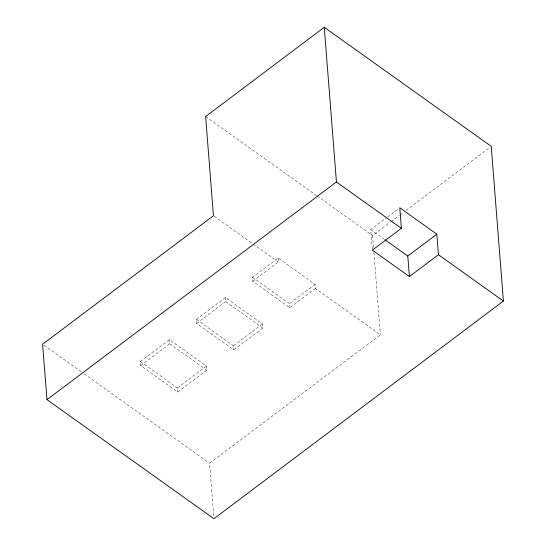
<?xml version="1.0" encoding="UTF-8"?>
<svg xmlns="http://www.w3.org/2000/svg" width="546" height="546" viewBox="0 0 546 546"><rect width="100%" height="100%" fill="white"/><g stroke="black" fill="none" stroke-linecap="round" stroke-linejoin="round"><path stroke-width="0.41" stroke-dasharray="2.73 2.05" d="M140.356 361.507L169.39 339.673L206.449 366.093L206.77 370.202L177.73 392.035L140.677 365.615L140.356 361.507L177.409 387.933L177.73 392.035M196.389 319.376L225.43 297.536L262.49 323.962L262.81 328.071L233.77 349.904L196.717 323.478L196.389 319.376L233.449 345.795L233.77 349.904M315.445 288.493L289.81 307.767L252.75 281.347L252.429 277.238L278.064 257.965L315.124 284.384L315.445 288.493L380.398 334.807L209.562 463.254L213.793 517.021M140.677 365.615L169.717 343.782L169.39 339.673M196.717 323.478L225.757 301.645L225.43 297.536M252.75 281.347L278.392 262.066L278.064 257.965M372.29 249.324L370.734 229.607L386.943 217.424M387.619 216.912L398.423 208.79M373.519 247.427L372.584 235.551L390.308 222.222M390.991 221.71L399.174 215.554M399.856 215.042L403.269 212.483M405.992 210.428L489.858 147.372M177.409 387.933L206.449 366.093M233.449 345.795L262.49 323.962M289.81 307.767L289.489 303.658L315.124 284.384M370.734 229.607L384.459 239.394M205.63 116.503L316.468 195.536M317.165 196.034L372.584 235.551M214.128 216.25L278.392 262.066M252.429 277.238L289.489 303.658M225.757 301.645L262.81 328.071M169.717 343.782L206.77 370.202M43.987 345.195L81.395 371.874M84.166 373.846L209.562 463.254M373.921 252.518L380.398 334.807"/><path stroke-width="0.82" d="M324.263 27.3L205.63 116.503L213.438 215.759L42.602 344.212L46.97 399.652L213.923 518.7L503.398 301.044L491.223 146.348L324.263 27.3L336.438 181.995L401.392 228.31L372.352 250.143L409.404 276.569L438.445 254.729L436.827 234.2L399.774 207.773L401.392 228.31M46.97 399.652L336.438 181.995M409.404 276.569L407.794 256.033L436.827 234.2M438.445 254.729L503.398 301.044M385.148 239.885L407.794 256.033"/></g></svg>
